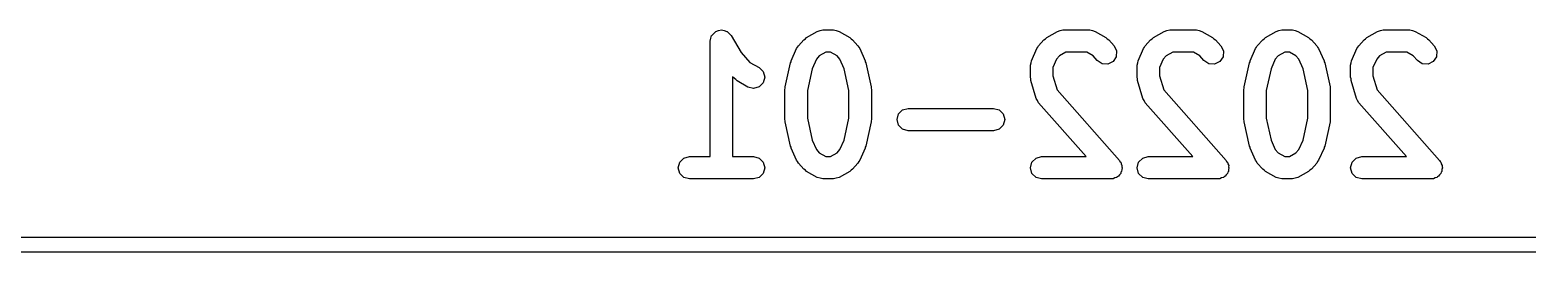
# Model space of a CAD drawing. Extents: x 68 to 230, y -98 to -51.
# Drawn here: x 130.24 to 150.28, y -97.9 to -94.92 of the extents above; entities that cross this region are included whole.
import ezdxf

# ---------------------------------------------------------------- set-up
doc = ezdxf.new("R2010")
doc.units = 0
doc.layers.add('BLACK', color=7, linetype='CONTINUOUS')

msp = doc.modelspace()

# ---------------------------------------------------------------- linework, layer by layer
at = {"layer": 'BLACK', "linetype": 'CONTINUOUS'}
for p, q in [((139.37, -94.994), (139.397, -94.967)), ((139.397, -94.967), (139.424, -94.9398)), ((139.424, -94.9398), (139.425, -94.9396)), ((139.425, -94.9391), (139.462, -94.9292)), ((139.425, -94.9396), (139.425, -94.9391)), ((139.462, -94.9292), (139.499, -94.9191)), ((139.499, -94.9192), (139.5, -94.919)), ((139.499, -94.9191), (139.499, -94.9192)), ((139.5, -94.919), (139.537, -94.9289)), ((139.537, -94.9289), (139.574, -94.9385)), ((139.574, -94.9385), (139.574, -94.939)), ((139.574, -94.939), (139.575, -94.9391)), ((139.575, -94.9391), (139.602, -94.9662)), ((139.602, -94.9662), (139.629, -94.993)), ((140.64, -95.0195), (140.783, -94.9385)), ((140.783, -94.9385), (140.82, -94.9289)), ((140.82, -94.9289), (140.857, -94.919)), ((140.857, -94.919), (141, -94.919)), ((141, -94.919), (141.037, -94.929)), ((141.037, -94.929), (141.074, -94.9385)), ((141.074, -94.9385), (141.217, -95.0195)), ((143.855, -95.0195), (143.997, -94.9385)), ((143.997, -94.9385), (144.035, -94.9289)), ((144.035, -94.9289), (144.071, -94.919)), ((144.071, -94.919), (144.429, -94.919)), ((144.429, -94.919), (144.466, -94.929)), ((144.466, -94.929), (144.503, -94.9385)), ((144.503, -94.9385), (144.645, -95.0195)), ((145.283, -95.0195), (145.426, -94.9385)), ((145.426, -94.9385), (145.463, -94.929)), ((145.463, -94.929), (145.5, -94.919)), ((145.5, -94.919), (145.857, -94.919)), ((145.857, -94.919), (145.894, -94.929)), ((145.894, -94.929), (145.931, -94.9385)), ((145.931, -94.9385), (146.074, -95.0195)), ((146.783, -95.0195), (146.926, -94.9385)), ((146.926, -94.9385), (146.963, -94.929)), ((146.963, -94.929), (147, -94.919)), ((147, -94.919), (147.143, -94.919)), ((147.143, -94.919), (147.18, -94.929)), ((147.18, -94.929), (147.217, -94.9385)), ((147.217, -94.9385), (147.36, -95.0195)), ((148.14, -95.0195), (148.283, -94.9385)), ((148.283, -94.9385), (148.32, -94.9289)), ((148.32, -94.9289), (148.357, -94.919)), ((148.357, -94.919), (148.714, -94.919)), ((148.714, -94.919), (148.751, -94.929)), ((148.751, -94.929), (148.788, -94.9385)), ((148.788, -94.9385), (148.931, -95.0195)), ((139.35, -95.069), (139.36, -95.0321)), ((139.35, -96.619), (139.35, -95.069)), ((139.36, -95.0321), (139.369, -94.9951)), ((139.369, -94.9951), (139.37, -94.9947)), ((139.37, -94.9947), (139.37, -94.994)), ((139.629, -94.993), (139.765, -95.2234)), ((140.434, -95.3323), (140.506, -95.1704)), ((140.506, -95.1704), (140.52, -95.1524)), ((140.52, -95.1524), (140.53, -95.1317)), ((140.53, -95.1317), (140.602, -95.0508)), ((140.602, -95.0508), (140.623, -95.037)), ((140.623, -95.037), (140.64, -95.0195)), ((141.217, -95.0195), (141.235, -95.037)), ((141.235, -95.037), (141.255, -95.0508)), ((141.255, -95.0508), (141.327, -95.1317)), ((141.327, -95.1317), (141.337, -95.1524)), ((141.337, -95.1524), (141.352, -95.1704)), ((141.352, -95.1704), (141.423, -95.3323)), ((143.648, -95.3323), (143.72, -95.1704)), ((143.72, -95.1704), (143.734, -95.1524)), ((143.734, -95.1524), (143.745, -95.1317)), ((143.745, -95.1317), (143.816, -95.0508)), ((143.816, -95.0508), (143.837, -95.037)), ((143.837, -95.037), (143.855, -95.0195)), ((144.645, -95.0195), (144.663, -95.037)), ((144.663, -95.037), (144.684, -95.0508)), ((144.684, -95.0508), (144.755, -95.1317)), ((144.755, -95.1317), (144.79, -95.2012)), ((145.077, -95.3323), (145.148, -95.1704)), ((145.148, -95.1704), (145.163, -95.1524)), ((145.163, -95.1524), (145.173, -95.1317)), ((145.173, -95.1317), (145.245, -95.0508)), ((145.245, -95.0508), (145.265, -95.037)), ((145.265, -95.037), (145.283, -95.0195)), ((146.074, -95.0195), (146.092, -95.037)), ((146.092, -95.037), (146.112, -95.0508)), ((146.112, -95.0508), (146.184, -95.1317)), ((146.184, -95.1317), (146.218, -95.2012)), ((146.577, -95.3323), (146.648, -95.1704)), ((146.648, -95.1704), (146.663, -95.1524)), ((146.663, -95.1524), (146.673, -95.1317)), ((146.673, -95.1317), (146.745, -95.0508)), ((146.745, -95.0508), (146.765, -95.037)), ((146.765, -95.037), (146.783, -95.0195)), ((147.36, -95.0195), (147.377, -95.037)), ((147.377, -95.037), (147.398, -95.0508)), ((147.398, -95.0508), (147.47, -95.1317)), ((147.47, -95.1317), (147.48, -95.1524)), ((147.48, -95.1524), (147.494, -95.1704)), ((147.494, -95.1704), (147.566, -95.3323)), ((147.934, -95.3323), (148.006, -95.1704)), ((148.006, -95.1704), (148.02, -95.1524)), ((148.02, -95.1524), (148.03, -95.1317)), ((148.03, -95.1317), (148.102, -95.0508)), ((148.102, -95.0508), (148.123, -95.037)), ((148.123, -95.037), (148.14, -95.0195)), ((148.931, -95.0195), (148.949, -95.037)), ((148.949, -95.037), (148.97, -95.0508)), ((148.97, -95.0508), (149.041, -95.1317)), ((149.041, -95.1317), (149.076, -95.2012)), ((139.765, -95.2234), (139.882, -95.3557)), ((139.882, -95.3557), (140.003, -95.4243)), ((140.354, -95.6844), (140.425, -95.3605)), ((140.425, -95.3605), (140.432, -95.3472)), ((140.432, -95.3472), (140.434, -95.3323)), ((140.771, -95.3128), (140.715, -95.4397)), ((140.81, -95.2681), (140.771, -95.3128)), ((140.897, -95.219), (140.81, -95.2681)), ((140.96, -95.219), (140.897, -95.219)), ((141.047, -95.2681), (140.96, -95.219)), ((141.086, -95.3128), (141.047, -95.2681)), ((141.142, -95.4397), (141.086, -95.3128)), ((141.423, -95.3323), (141.425, -95.3472)), ((141.425, -95.3472), (141.432, -95.3605)), ((141.432, -95.3605), (141.504, -95.6844)), ((143.636, -95.3929), (143.644, -95.3629)), ((143.644, -95.3629), (143.648, -95.3323)), ((143.985, -95.3128), (143.936, -95.4245)), ((144.024, -95.2681), (143.985, -95.3128)), ((144.111, -95.219), (144.024, -95.2681)), ((144.389, -95.219), (144.111, -95.219)), ((144.476, -95.2681), (144.389, -95.219)), ((144.53, -95.3302), (144.476, -95.2681)), ((144.595, -95.3731), (144.53, -95.3302)), ((144.673, -95.378), (144.595, -95.3731)), ((144.742, -95.3434), (144.673, -95.378)), ((144.785, -95.2787), (144.742, -95.3434)), ((144.79, -95.2012), (144.785, -95.2787)), ((145.064, -95.3929), (145.072, -95.3629)), ((145.072, -95.3629), (145.077, -95.3323)), ((145.414, -95.3128), (145.364, -95.4245)), ((145.453, -95.2681), (145.414, -95.3128)), ((145.54, -95.219), (145.453, -95.2681)), ((145.818, -95.219), (145.54, -95.219)), ((145.904, -95.2681), (145.818, -95.219)), ((145.959, -95.3302), (145.904, -95.2681)), ((146.024, -95.3731), (145.959, -95.3302)), ((146.101, -95.378), (146.024, -95.3731)), ((146.171, -95.3434), (146.101, -95.378)), ((146.214, -95.2787), (146.171, -95.3434)), ((146.218, -95.2012), (146.214, -95.2787)), ((146.496, -95.6844), (146.568, -95.3605)), ((146.568, -95.3605), (146.575, -95.3472)), ((146.575, -95.3472), (146.577, -95.3323)), ((146.914, -95.3128), (146.858, -95.4397)), ((146.953, -95.2681), (146.914, -95.3128)), ((147.04, -95.219), (146.953, -95.2681)), ((147.103, -95.219), (147.04, -95.219)), ((147.19, -95.2681), (147.103, -95.219)), ((147.229, -95.3128), (147.19, -95.2681)), ((147.285, -95.4397), (147.229, -95.3128)), ((147.566, -95.3323), (147.568, -95.3472)), ((147.568, -95.3472), (147.575, -95.3605)), ((147.575, -95.3605), (147.646, -95.6844)), ((147.921, -95.3929), (147.929, -95.3629)), ((147.929, -95.3629), (147.934, -95.3323)), ((148.271, -95.3128), (148.221, -95.4245)), ((148.31, -95.2681), (148.271, -95.3128)), ((148.397, -95.219), (148.31, -95.2681)), ((148.675, -95.219), (148.397, -95.219)), ((148.761, -95.2681), (148.675, -95.219)), ((148.816, -95.3302), (148.761, -95.2681)), ((148.881, -95.3731), (148.816, -95.3302)), ((148.958, -95.378), (148.881, -95.3731)), ((149.028, -95.3434), (148.958, -95.378)), ((149.071, -95.2787), (149.028, -95.3434)), ((149.076, -95.2012), (149.071, -95.2787)), ((139.673, -95.5731), (139.65, -95.5467)), ((139.65, -95.5467), (139.65, -96.619)), ((139.694, -95.5868), (139.673, -95.5731)), ((139.712, -95.6043), (139.694, -95.5868)), ((140.003, -95.4243), (140.058, -95.4787)), ((140.058, -95.4787), (140.079, -95.5536)), ((140.079, -95.5536), (140.059, -95.6287)), ((140.715, -95.4397), (140.65, -95.733)), ((141.207, -95.733), (141.142, -95.4397)), ((143.636, -95.5548), (143.636, -95.3929)), ((143.641, -95.5756), (143.636, -95.5548)), ((143.642, -95.5971), (143.641, -95.5756)), ((143.936, -95.4245), (143.936, -95.5332)), ((143.936, -95.5332), (143.992, -95.7233)), ((145.064, -95.5548), (145.064, -95.3929)), ((145.07, -95.5756), (145.064, -95.5548)), ((145.07, -95.5971), (145.07, -95.5756)), ((145.364, -95.4245), (145.364, -95.5332)), ((145.364, -95.5332), (145.42, -95.7233)), ((146.858, -95.4397), (146.793, -95.733)), ((147.35, -95.733), (147.285, -95.4397)), ((147.921, -95.5548), (147.921, -95.3929)), ((147.927, -95.5756), (147.921, -95.5548)), ((147.928, -95.5971), (147.927, -95.5756)), ((148.221, -95.4245), (148.221, -95.5332)), ((148.221, -95.5332), (148.277, -95.7233)), ((139.855, -95.6853), (139.712, -95.6043)), ((139.93, -95.7048), (139.855, -95.6853)), ((140.005, -95.6841), (139.93, -95.7048)), ((140.059, -95.6287), (140.005, -95.6841)), ((140.35, -95.7167), (140.354, -95.7008)), ((140.35, -96.1214), (140.35, -95.7167)), ((140.354, -95.7008), (140.354, -95.6844)), ((140.65, -95.733), (140.65, -96.1051)), ((141.207, -96.1051), (141.207, -95.733)), ((141.504, -95.6844), (141.503, -95.7008)), ((141.503, -95.7008), (141.507, -95.7167)), ((141.507, -95.7167), (141.507, -96.1214)), ((143.713, -95.8399), (143.642, -95.5971)), ((143.992, -95.7233), (144.827, -96.6698)), ((145.142, -95.8399), (145.07, -95.5971)), ((145.42, -95.7233), (146.255, -96.6698)), ((146.493, -95.7167), (146.497, -95.7008)), ((146.493, -96.1214), (146.493, -95.7167)), ((146.497, -95.7008), (146.496, -95.6844)), ((146.793, -95.733), (146.793, -96.1051)), ((147.35, -96.1051), (147.35, -95.733)), ((147.646, -95.6844), (147.646, -95.7008)), ((147.646, -95.7008), (147.65, -95.7167)), ((147.65, -95.7167), (147.65, -96.1214)), ((147.999, -95.8399), (147.928, -95.5971)), ((148.277, -95.7233), (149.112, -96.6698)), ((141.925, -95.9915), (142, -95.9714)), ((142, -95.9714), (143.143, -95.9714)), ((143.143, -95.9714), (143.218, -95.9915)), ((143.73, -95.8677), (143.713, -95.8399)), ((143.745, -95.8969), (143.73, -95.8677)), ((144.382, -96.619), (143.745, -95.8969)), ((145.159, -95.8677), (145.142, -95.8399)), ((145.173, -95.8969), (145.159, -95.8677)), ((145.81, -96.619), (145.173, -95.8969)), ((148.016, -95.8677), (147.999, -95.8399)), ((148.03, -95.8969), (148.016, -95.8677)), ((148.668, -96.619), (148.03, -95.8969)), ((140.354, -96.1373), (140.35, -96.1214)), ((140.354, -96.1537), (140.354, -96.1373)), ((140.425, -96.4775), (140.354, -96.1537)), ((140.65, -96.1051), (140.715, -96.3984)), ((141.142, -96.3983), (141.207, -96.1051)), ((141.504, -96.1537), (141.432, -96.4775)), ((141.507, -96.1214), (141.503, -96.1373)), ((141.503, -96.1373), (141.504, -96.1537)), ((141.85, -96.1214), (141.87, -96.0464)), ((141.87, -96.1964), (141.85, -96.1214)), ((141.87, -96.0464), (141.925, -95.9915)), ((143.218, -95.9915), (143.273, -96.0464)), ((143.273, -96.0464), (143.293, -96.1214)), ((143.293, -96.1214), (143.273, -96.1964)), ((146.497, -96.1373), (146.493, -96.1214)), ((146.496, -96.1537), (146.497, -96.1373)), ((146.568, -96.4775), (146.496, -96.1537)), ((146.793, -96.1051), (146.858, -96.3984)), ((147.285, -96.3983), (147.35, -96.1051)), ((147.646, -96.1537), (147.575, -96.4775)), ((147.65, -96.1214), (147.646, -96.1373)), ((147.646, -96.1373), (147.646, -96.1537)), ((141.925, -96.2513), (141.87, -96.1964)), ((142, -96.2714), (141.925, -96.2513)), ((143.143, -96.2714), (142, -96.2714)), ((143.218, -96.2513), (143.143, -96.2714)), ((143.273, -96.1964), (143.218, -96.2513)), ((140.432, -96.4909), (140.425, -96.4775)), ((140.434, -96.5058), (140.432, -96.4909)), ((140.506, -96.6677), (140.434, -96.5058)), ((140.715, -96.3984), (140.771, -96.5253)), ((140.771, -96.5253), (140.81, -96.57)), ((140.81, -96.57), (140.897, -96.619)), ((140.96, -96.619), (141.047, -96.57)), ((141.047, -96.57), (141.086, -96.5253)), ((141.086, -96.5253), (141.142, -96.3983)), ((141.423, -96.5058), (141.352, -96.6677)), ((141.425, -96.4909), (141.423, -96.5058)), ((141.432, -96.4775), (141.425, -96.4909)), ((146.575, -96.4909), (146.568, -96.4775)), ((146.577, -96.5058), (146.575, -96.4909)), ((146.648, -96.6677), (146.577, -96.5058)), ((146.858, -96.3984), (146.914, -96.5253)), ((146.914, -96.5253), (146.953, -96.57)), ((146.953, -96.57), (147.04, -96.619)), ((147.103, -96.619), (147.19, -96.57)), ((147.19, -96.57), (147.229, -96.5253)), ((147.229, -96.5253), (147.285, -96.3983)), ((147.566, -96.5058), (147.494, -96.6677)), ((147.568, -96.4909), (147.566, -96.5058)), ((147.575, -96.4775), (147.568, -96.4909)), ((138.921, -96.769), (138.942, -96.694)), ((138.942, -96.844), (138.921, -96.769)), ((138.942, -96.694), (138.996, -96.6391)), ((138.996, -96.6391), (139.071, -96.619)), ((139.071, -96.619), (139.35, -96.619)), ((139.65, -96.619), (139.929, -96.619)), ((139.929, -96.619), (140.004, -96.6391)), ((140.004, -96.6391), (140.058, -96.694)), ((140.058, -96.694), (140.079, -96.769)), ((140.079, -96.769), (140.058, -96.844)), ((140.52, -96.6857), (140.506, -96.6677)), ((140.53, -96.7064), (140.52, -96.6857)), ((140.602, -96.7873), (140.53, -96.7064)), ((140.623, -96.8011), (140.602, -96.7873)), ((140.897, -96.619), (140.96, -96.619)), ((141.255, -96.7873), (141.235, -96.8011)), ((141.327, -96.7064), (141.255, -96.7873)), ((141.337, -96.6857), (141.327, -96.7064)), ((141.352, -96.6677), (141.337, -96.6857)), ((143.636, -96.769), (143.656, -96.694)), ((143.656, -96.844), (143.636, -96.769)), ((143.656, -96.694), (143.711, -96.6391)), ((143.711, -96.6391), (143.786, -96.619)), ((143.786, -96.619), (144.382, -96.619)), ((144.827, -96.6698), (144.833, -96.6834)), ((144.833, -96.6834), (144.844, -96.694)), ((144.844, -96.694), (144.85, -96.7175)), ((144.85, -96.7175), (144.861, -96.7393)), ((144.864, -96.769), (144.858, -96.7925)), ((144.861, -96.7393), (144.86, -96.7544)), ((144.86, -96.7544), (144.864, -96.769)), ((145.064, -96.769), (145.084, -96.694)), ((145.084, -96.844), (145.064, -96.769)), ((145.084, -96.694), (145.139, -96.6391)), ((145.139, -96.6391), (145.214, -96.619)), ((145.214, -96.619), (145.81, -96.619)), ((146.255, -96.6698), (146.262, -96.6834)), ((146.262, -96.6834), (146.273, -96.694)), ((146.273, -96.694), (146.279, -96.7175)), ((146.279, -96.7175), (146.29, -96.7393)), ((146.293, -96.769), (146.287, -96.7925)), ((146.29, -96.7393), (146.289, -96.7544)), ((146.289, -96.7544), (146.293, -96.769)), ((146.663, -96.6857), (146.648, -96.6677)), ((146.673, -96.7064), (146.663, -96.6857)), ((146.745, -96.7873), (146.673, -96.7064)), ((146.765, -96.8011), (146.745, -96.7873)), ((147.04, -96.619), (147.103, -96.619)), ((147.398, -96.7873), (147.377, -96.8011)), ((147.47, -96.7064), (147.398, -96.7873)), ((147.48, -96.6857), (147.47, -96.7064)), ((147.494, -96.6677), (147.48, -96.6857)), ((147.921, -96.769), (147.942, -96.694)), ((147.942, -96.844), (147.921, -96.769)), ((147.942, -96.694), (147.996, -96.6391)), ((147.996, -96.6391), (148.071, -96.619)), ((148.071, -96.619), (148.668, -96.619)), ((149.112, -96.6698), (149.119, -96.6834)), ((149.119, -96.6834), (149.13, -96.694)), ((149.13, -96.694), (149.136, -96.7175)), ((149.136, -96.7175), (149.147, -96.7393)), ((149.15, -96.769), (149.144, -96.7925)), ((149.147, -96.7393), (149.146, -96.7544)), ((149.146, -96.7544), (149.15, -96.769)), ((138.996, -96.899), (138.942, -96.844)), ((139.071, -96.919), (138.996, -96.899)), ((139.929, -96.919), (139.071, -96.919)), ((140.004, -96.899), (139.929, -96.919)), ((140.058, -96.844), (140.004, -96.899)), ((140.64, -96.8186), (140.623, -96.8011)), ((140.783, -96.8995), (140.64, -96.8186)), ((140.82, -96.9091), (140.783, -96.8995)), ((140.857, -96.919), (140.82, -96.9091)), ((141, -96.919), (140.857, -96.919)), ((141.037, -96.9091), (141, -96.919)), ((141.074, -96.8995), (141.037, -96.9091)), ((141.217, -96.8186), (141.074, -96.8995)), ((141.235, -96.8011), (141.217, -96.8186)), ((143.711, -96.899), (143.656, -96.844)), ((143.786, -96.919), (143.711, -96.899)), ((144.714, -96.919), (143.786, -96.919)), ((144.729, -96.9151), (144.714, -96.919)), ((144.744, -96.9161), (144.729, -96.9151)), ((144.766, -96.9052), (144.744, -96.9161)), ((144.789, -96.899), (144.766, -96.9052)), ((144.8, -96.8883), (144.789, -96.899)), ((144.814, -96.8815), (144.8, -96.8883)), ((144.827, -96.8613), (144.814, -96.8815)), ((144.844, -96.844), (144.827, -96.8613)), ((144.848, -96.8294), (144.844, -96.844)), ((144.856, -96.8168), (144.848, -96.8294)), ((144.858, -96.7925), (144.856, -96.8168)), ((145.139, -96.899), (145.084, -96.844)), ((145.214, -96.919), (145.139, -96.899)), ((146.143, -96.919), (145.214, -96.919)), ((146.157, -96.9151), (146.143, -96.919)), ((146.173, -96.9161), (146.157, -96.9151)), ((146.194, -96.9052), (146.173, -96.9161)), ((146.218, -96.899), (146.194, -96.9052)), ((146.229, -96.8883), (146.218, -96.899)), ((146.242, -96.8815), (146.229, -96.8883)), ((146.256, -96.8613), (146.242, -96.8815)), ((146.273, -96.844), (146.256, -96.8613)), ((146.277, -96.8294), (146.273, -96.844)), ((146.285, -96.8168), (146.277, -96.8294)), ((146.287, -96.7925), (146.285, -96.8168)), ((146.783, -96.8186), (146.765, -96.8011)), ((146.926, -96.8996), (146.783, -96.8186)), ((146.963, -96.9091), (146.926, -96.8996)), ((147, -96.919), (146.963, -96.9091)), ((147.143, -96.919), (147, -96.919)), ((147.18, -96.9091), (147.143, -96.919)), ((147.217, -96.8995), (147.18, -96.9091)), ((147.36, -96.8186), (147.217, -96.8995)), ((147.377, -96.8011), (147.36, -96.8186)), ((147.996, -96.899), (147.942, -96.844)), ((148.071, -96.919), (147.996, -96.899)), ((149, -96.919), (148.071, -96.919)), ((149.015, -96.9151), (149, -96.919)), ((149.03, -96.9161), (149.015, -96.9151)), ((149.052, -96.9052), (149.03, -96.9161)), ((149.075, -96.899), (149.052, -96.9052)), ((149.086, -96.8883), (149.075, -96.899)), ((149.099, -96.8815), (149.086, -96.8883)), ((149.113, -96.8613), (149.099, -96.8815)), ((149.13, -96.844), (149.113, -96.8613)), ((149.134, -96.8294), (149.13, -96.844)), ((149.142, -96.8168), (149.134, -96.8294)), ((149.144, -96.7925), (149.142, -96.8168)), ((76.2, -97.7), (152.7, -97.7)), ((152.7, -97.9), (76.2, -97.9))]:
    msp.add_line(p, q, dxfattribs=at)

doc.saveas('drawing.dxf')
